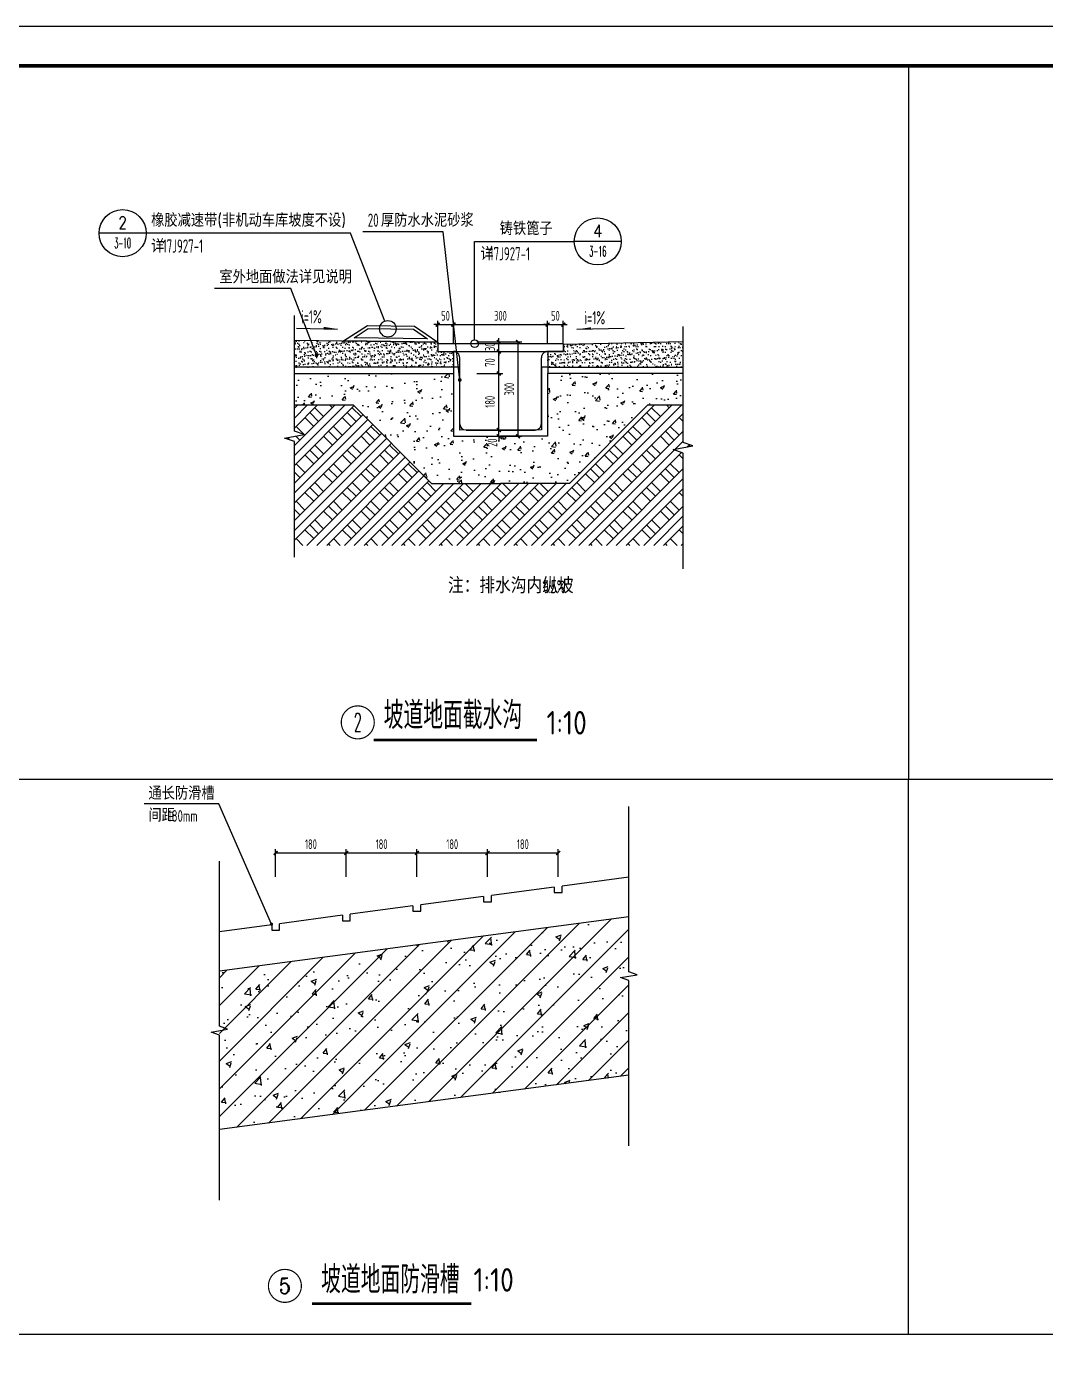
# Paper-space layout '布局1' of a CAD drawing. Extents: x -41982 to 68, y -29634 to 66.
# Drawn here: x -25894 to -12913, y -16892 to 66 of the extents above; entities that cross this region are included whole.
import ezdxf
from ezdxf.enums import TextEntityAlignment as Align

# ---------------------------------------------------------------- set-up
doc = ezdxf.new("R2010")
doc.units = 0
doc.header["$LTSCALE"] = 1000
doc.linetypes.add('__DASH', pattern=[0.35, 0.25, -0.1])
doc.layers.get('0').update_dxf_attribs({"color": 252})
doc.layers.get('Defpoints').update_dxf_attribs({"color": 252})
for name, color, linetype in [('_0', 252, 'Continuous'), ('A-ANNO-DIMS', 252, 'Continuous'), ('A-ANNO-TTLB', 252, 'Continuous'), ('A-Line', 252, 'Continuous'), ('A-STR-CONC-B', 252, 'Continuous'), ('AXIS', 252, 'Continuous'), ('DIM_IDEN', 252, 'Continuous'), ('DIM_LEAD', 252, 'Continuous'), ('DIM_SYMB', 252, 'Continuous'), ('Hatch_Detail', 252, 'Continuous'), ('PUB_TEXT', 252, 'Continuous'), ('WALL', 252, 'Continuous')]:
    doc.layers.add(name, color=color, linetype=linetype)
doc.styles.add('19 图框A1$0$!4#10#$0$Standard', font='gbenor.shx', dxfattribs={"bigfont": 'gbcbig.shx'})
doc.styles.add('_TCH_DIM', font='TSSDENG.shx', dxfattribs={"width": 0.8, "bigfont": 'hztxt.shx'})
doc.styles.add('_TCH_LABEL', font='COMPLEX', dxfattribs={"bigfont": 'GBCBIG'})
doc.styles.add('Standard_T3', font='TSSDENG.shx', dxfattribs={"width": 0.64, "bigfont": 'hztxt.shx'})
doc.styles.add('邻里中心-雨水$0$STANDARD', font='GBENOR', dxfattribs={"bigfont": 'GBCBIG'})
doc.dimstyles.new('_TCH_ARCH-50', dxfattribs={"dimscale": 50, "dimtxt": 2.5, "dimasz": 1, "dimexe": 1, "dimexo": 1, "dimgap": 1, "dimtad": 1, "dimdec": 0, "dimzin": 0, "dimdsep": 46, "dimtxsty": 'Standard_T3', "dimblk": 'ARCHTICK', "dimcen": 0.09, "dimclrt": 7, "dimazin": 2, "dimtfac": 1, "dimtdec": 0, "dimtix": 1, "dimtmove": 2, "dimatfit": 3, "dimfxl": 1, "dimtolj": 1, "dimtzin": 0, "dimarcsym": 0})
pattern_1 = [(37.5, (4606737.084, -2346994.531), (-0.62993358, 19.2682377), [0, -15.2, 0, -17, 0, -16.25]), (7.5, (4606737.084, -2346994.531), (17.69776705, 28.22146065), [0, -8.2, 0, -13.7, 0, -5.25]), (327.5, (4606724.784, -2346994.531), (31.14141862, 0.05659054), [0, -5, 0, -18, 0, -23.5]), (317.5, (4606724.784, -2346994.531), (30.06126605, 8.77675565), [0, -2.5, 0, -11.8, 0, -13.5])]
pattern_2 = [(50, (4606737.08, -2346994.53), (107.5890274, -9.41282), [11.25, -123.75]), (355, (4606737.08, -2346994.53), (-20.8127, 112.82882), [9, -99]), (100.4514, (4606746.05, -2346995.32), (86.776407, 103.415931), [9.561028, -105.171317]), (46.1842, (4606737.08, -2346964.53), (160.086157, -24.827852), [16.875, -185.625]), (96.6356, (4606750.42, -2346966.6), (140.199406, 146.11768), [14.341543, -157.75695]), (351.1842, (4606737.08, -2346964.53), (140.199292, 146.11779), [13.5, -148.5]), (21, (4606752.08, -2346972.03), (89.536058, -60.3928336), [11.25, -123.75]), (326, (4606752.08, -2346972.03), (36.4973, 108.772507), [9, -99]), (71.4514, (4606759.55, -2346977.06), (126.033394, 48.379575), [9.561029, -105.171317]), (37.5, (4606737.084, -2346994.53), (1.8239783, 49.9340781), [0, -97.8, 0, -100.5, 0, -99.375]), (7.5, (4606737.084, -2346994.53), (39.4604306, 59.1617568), [0, -57.3, 0, -95.55, 0, -37.875]), (327.5, (4606703.634, -2346994.53), (80.0733654, -3.3832308), [0, -37.5, 0, -117, 0, -155.25]), (317.5, (4606688.634, -2346994.53), (87.4779254, 15.0157473), [0, -48.75, 0, -77.7, 0, -110.25])]

# ---------------------------------------------------------------- blocks, each defined once
blk = doc.blocks.new('坡道防滑槽')
at = {"layer": 'Hatch_Detail'}
h = blk.add_hatch(dxfattribs=at)
h.set_pattern_fill('钢筋混凝土', color=8, scale=20)
h.set_pattern_definition([(45, (-4238806.92, 1362340.964), (-35.35533906, 35.35533906), []), (50, (-4238806.92, 1362340.96), (143.4520365, -12.550427), [15, -165]), (355, (-4238806.92, 1362340.96), (-27.7502667, 150.4384267), [12, -132]), (100.4514, (-4238794.97, 1362339.92), (115.7018763, 137.8879084), [12.748038, -140.2284224]), (46.1842, (-4238806.92, 1362380.96), (213.44821, -33.103803), [22.5, -247.5]), (96.6356, (-4238789.14, 1362378.2), (186.932541, 194.823574), [19.122058, -210.3426]), (351.1842, (-4238806.92, 1362380.96), (186.932389, 194.82372), [18, -198]), (21, (-4238786.92, 1362370.96), (119.3814104, -80.523778), [15, -165]), (326, (-4238786.92, 1362370.96), (48.6630664, 145.030009), [12, -132]), (71.4514, (-4238776.97, 1362364.25), (168.0445257, 64.5060993), [12.748038, -140.2284224]), (37.5, (-4238806.92, 1362340.964), (2.43197106, 66.57877077), [0, -130.4, 0, -134, 0, -132.5]), (7.5, (-4238806.92, 1362340.964), (52.6139075, 78.8823424), [0, -76.4, 0, -127.4, 0, -50.5]), (327.5, (-4238851.52, 1362340.964), (106.76448723, -4.51097435), [0, -50, 0, -156, 0, -207]), (317.5, (-4238871.52, 1362340.96), (116.6372339, 20.0209965), [0, -65, 0, -103.6, 0, -147])])
h.paths.add_polyline_path([(1043.4, -365.6), (1043.4, 37.9), (0, -100.9), (0, -504.4)])
at = {"layer": 'A-Line'}
for p, q in [((1043.4, 138.8), (873.4, 116.2)), ((853.4, 113.5), (693.4, 92.2)), ((673.4, 89.6), (513.4, 68.3)), ((313.4, 41.7), (153.4, 20.4)), ((493.4, 65.6), (333.4, 44.3)), ((133.4, 17.7), (0, 0))]:
    blk.add_line(p, q, dxfattribs=at)
for points in [[(853.4, 113.5), (853.4, 99.8), (873.4, 99.8), (873.4, 99.8), (873.4, 116.2)], [(493.4, 65.6), (493.4, 52), (513.4, 52), (513.4, 52), (513.4, 68.3)], [(673.4, 89.6), (673.4, 75.9), (693.4, 75.9), (693.4, 75.9), (693.4, 92.2)], [(313.4, 41.7), (313.4, 28), (333.4, 28), (333.4, 28), (333.4, 44.3)], [(133.4, 17.7), (133.4, 4.1), (153.4, 4.1), (153.4, 4.1), (153.4, 20.4)]]:
    blk.add_lwpolyline(points, dxfattribs=at)
at = {"layer": 'DIM_LEAD'}
for p, q in [((-1.3, 325.6), (-191.3, 325.6)), ((132.8, 19.2), (-1.3, 325.6))]:
    blk.add_line(p, q, dxfattribs=at)
at = {"layer": 'DIM_LEAD', "const_width": 4}
blk.add_lwpolyline([(133.6, 17.4, 1), (132, 21, 1)], format="xyb", close=True, dxfattribs=at)
at = {"layer": 'DIM_SYMB'}
for points in [[(1043.4, -545.6), (1043.4, -124.7), (1022.4, -117), (1064.4, -109.6), (1043.4, -102.2), (1043.4, 318.8)], [(0, -684.4), (0, -263.5), (-21, -255.8), (21, -248.4), (0, -241), (0, 180)]]:
    blk.add_lwpolyline(points, dxfattribs=at)
at = {"layer": 'WALL'}
for p, q in [((1043.4, 37.9), (0, -100.9)), ((1043.4, -365.6), (0, -504.4))]:
    blk.add_line(p, q, dxfattribs=at)
at = {"layer": 'PUB_TEXT', "style": '_TCH_DIM'}
for s, p in [('通长防滑槽', (-180.8, 336.1)), ('间距', (-180.8, 280.1))]:
    blk.add_text(s, height=33.76, dxfattribs=at).set_placement(p)
at = {"layer": 'PUB_TEXT', "style": '_TCH_DIM', "width": 0.705882}
blk.add_text('180mm', height=29.75, dxfattribs=at).set_placement((-131.7, 280.1))
blk = doc.blocks.new('ASDDDDDDDDD')
at = {"layer": 'DIM_SYMB'}
for points in [[(4273428.1, -1364694), (4273383.1, -1364693.1), (4273383.2, -1364687.1)], [(4274190.5, -1364695.1), (4274235.5, -1364694.4), (4274235.4, -1364688.4)]]:
    blk.add_hatch(color=256, dxfattribs=at).paths.add_polyline_path(points)
at = {"layer": 'Hatch_Detail'}
h = blk.add_hatch(dxfattribs=at)
h.set_pattern_fill('砂灰土', color=256, scale=5, angle=-9.9925, style=0)
h.set_pattern_definition(pattern_1)
h.paths.add_polyline_path([(4273290.4, -1364729.3), (4273290.4, -1364815.7), (4273657.1, -1364815.7), (4273797.1, -1364815.7), (4273797.1, -1364765.7), (4273747.1, -1364765.7), (4273747.1, -1364735.4)])
h = blk.add_hatch(dxfattribs=at)
h.set_pattern_fill('砂灰土', color=256, scale=5, angle=-9.9925, style=0)
h.set_pattern_definition(pattern_1)
h.paths.add_polyline_path([(4274528.5, -1364815.7), (4274528.5, -1364735.2), (4274147.1, -1364743.3), (4274147.1, -1364765.7), (4274096.4, -1364765.7), (4274096.4, -1364815.7), (4274236.4, -1364815.7)])
h = blk.add_hatch(dxfattribs=at)
h.set_pattern_fill('混凝土', color=256, scale=15, angle=-9.9925, style=0)
h.set_pattern_definition(pattern_2)
h.paths.add_polyline_path([(4273290.4, -1364835.7), (4273290.4, -1364935.7), (4273477.1, -1364935.7), (4273727.1, -1365185.7), (4273946.7, -1365185.7), (4273946.7, -1365035.7), (4273797.1, -1365035.7), (4273797.1, -1364835.7)])
h = blk.add_hatch(dxfattribs=at)
h.set_pattern_fill('混凝土', color=256, scale=15, angle=-9.9925, style=0)
h.set_pattern_definition(pattern_2)
h.paths.add_polyline_path([(4274528.5, -1364935.7), (4274528.5, -1364835.7), (4274096.4, -1364835.7), (4274096.4, -1365035.7), (4273946.7, -1365035.7), (4273946.7, -1365185.7), (4274166.4, -1365185.7), (4274416.4, -1364935.7)])
h = blk.add_hatch(dxfattribs=at)
h.set_pattern_fill('夯实土壤', color=256, scale=15, angle=-9.9925, style=0)
h.set_pattern_definition([(45, (4606754.78, -2346994.53), (-59.6091017, 59.6091017), []), (45, (4606786.28, -2346994.53), (-59.6091017, 59.6091017), []), (45, (4606817.78, -2346994.53), (-59.6091017, 59.6091017), []), (135, (4606754.78, -2346994.53), (-59.6091017, -59.6091017), [39.75, -44.55]), (135, (4606770.53, -2346978.78), (-59.6091017, -59.6091017), [39.75, -44.55]), (135, (4606786.28, -2346963.03), (-59.6091017, -59.6091017), [39.75, -44.55])])
h.paths.add_polyline_path([(4273290.4, -1364935.7), (4273290.4, -1365018.9), (4273321.9, -1365030.1), (4273258.9, -1365041.2), (4273290.4, -1365052.7), (4273290.4, -1365383.2), (4274528.5, -1365383.2), (4274528.5, -1365089), (4274497, -1365077.5), (4274560, -1365066.4), (4274528.5, -1365055.3), (4274528.5, -1364935.7), (4274416.4, -1364935.7), (4274166.4, -1365185.7), (4273727.1, -1365185.7), (4273477.1, -1364935.7)])
at = {"layer": 'A-Line'}
for p, q in [((4273290.4, -1364729.3), (4273747.1, -1364735.4)), ((4273747.1, -1364735.4), (4273747.1, -1364765.7)), ((4273747.1, -1364740.7), (4273747.1, -1364765.7)), ((4274147.1, -1364740.7), (4273747.1, -1364740.7)), ((4274528.5, -1364735.2), (4274147.1, -1364743.3)), ((4274147.1, -1364740.7), (4274147.1, -1364765.7)), ((4274147.1, -1364765.7), (4274147.1, -1364740.7)), ((4273747.1, -1364765.7), (4273797.1, -1364765.7)), ((4273747.1, -1364765.7), (4274147.1, -1364765.7)), ((4273797.1, -1364765.7), (4273797.1, -1364835.7)), ((4273797.1, -1364765.7), (4273797.1, -1364765.7)), ((4273817.1, -1364995.7), (4273817.1, -1364785.7)), ((4274077.1, -1364995.7), (4274077.1, -1364785.7)), ((4274097.1, -1364765.7), (4274097.1, -1364835.7)), ((4274097.1, -1364765.7), (4274097.1, -1364765.7)), ((4274147.1, -1364765.7), (4274097.1, -1364765.7)), ((4273817.1, -1364815.7), (4273657.1, -1364815.7)), ((4273817.1, -1365015.7), (4273817.1, -1364815.7)), ((4274097.1, -1364815.7), (4274077.1, -1364815.7)), ((4274077.1, -1364815.7), (4274077.1, -1365015.4)), ((4274077.1, -1365015.4), (4273817.1, -1365015.7)), ((4273837.1, -1365015.7), (4274057.1, -1365015.7))]:
    blk.add_line(p, q, dxfattribs=at)
at = {"layer": 'A-Line', "linetype": 'ByBlock'}
blk.add_lwpolyline([(4273447.1, -1364731.4), (4273522.7, -1364682.4), (4273672.7, -1364684.4), (4273747.1, -1364735.4), (4273447.1, -1364731.4)], dxfattribs=at)
blk.add_lwpolyline([(4273480.2, -1364721.9), (4273525.6, -1364692.5), (4273669.6, -1364694.4), (4273714.2, -1364725)], close=True, dxfattribs=at)
at = {"layer": 'A-Line'}
for points in [[(4273657.1, -1364815.7), (4273290.4, -1364815.7)], [(4274097.1, -1364815.7), (4274528.5, -1364815.7)]]:
    blk.add_lwpolyline(points, dxfattribs=at)
for centre, major_axis, start_param, end_param in [((4273797.1, -1364785.7), (19.9, -1.9), 0.097433, 1.66823), ((4274097.1, -1364785.7), (14.8, 13.4), 0.835197, 2.405994), ((4273837.1, -1364995.7), (19.7, 3.2), 2.979464, 4.55026), ((4274057.1, -1364995.7), (19.1, 6), 4.410037, 5.980834)]:
    blk.add_ellipse(centre, major_axis=major_axis, ratio=1, start_param=start_param, end_param=end_param, dxfattribs=at)
at = {"layer": 'A-STR-CONC-B'}
for p, q in [((4273290.4, -1364835.7), (4273797.1, -1364835.7)), ((4273797.1, -1364835.7), (4273797.1, -1365035.7)), ((4274528.5, -1364835.7), (4274096.4, -1364835.7)), ((4274096.4, -1364835.7), (4274096.4, -1365035.7)), ((4273290.4, -1364935.7), (4273477.1, -1364935.7)), ((4273477.1, -1364935.7), (4273727.1, -1365185.7)), ((4274416.4, -1364935.7), (4274166.4, -1365185.7)), ((4274416.4, -1364935.7), (4274528.5, -1364935.7)), ((4273797.1, -1365035.7), (4273946.7, -1365035.7)), ((4274096.4, -1365035.7), (4273946.7, -1365035.7)), ((4273727.1, -1365185.7), (4273946.7, -1365185.7)), ((4274166.4, -1365185.7), (4273946.7, -1365185.7))]:
    blk.add_line(p, q, dxfattribs=at)
at = {"layer": 'DIM_IDEN'}
for p, q in [((4272818.2, -1364388.7), (4272668.2, -1364388.7)), ((4273468.9, -1364388.7), (4272818.2, -1364388.7)), ((4273578.4, -1364668.7), (4273468.9, -1364388.7)), ((4273864.5, -1364415), (4274181.7, -1364415)), ((4273864.5, -1364728.6), (4273864.5, -1364415)), ((4274331.7, -1364415), (4274181.7, -1364415))]:
    blk.add_line(p, q, dxfattribs=at)
for centre, radius in [((4272743.2, -1364388.7), 75), ((4274256.7, -1364415), 75), ((4273588.1, -1364693.3), 26.4), ((4273864.5, -1364740.7), 12.2)]:
    blk.add_circle(centre, radius, dxfattribs=at)
at = {"layer": 'DIM_LEAD'}
for p, q in [((4273764.3, -1364384.1), (4273508.4, -1364384.1)), ((4273817.1, -1364856.5), (4273764.3, -1364384.1)), ((4273279.1, -1364564.6), (4273035.5, -1364564.6)), ((4273360.7, -1364777.6), (4273279.1, -1364564.6))]:
    blk.add_line(p, q, dxfattribs=at)
at = {"layer": 'DIM_LEAD', "const_width": 6}
for points in [[(4273361.7, -1364780.4, 1), (4273359.6, -1364774.8, 1)], [(4273817.4, -1364859.5, 1), (4273816.7, -1364853.5, 1)]]:
    blk.add_lwpolyline(points, format="xyb", close=True, dxfattribs=at)
at = {"layer": 'DIM_SYMB'}
for points in [[(4273290.4, -1365420.6), (4273290.4, -1365052.7), (4273258.9, -1365041.2), (4273321.9, -1365030.1), (4273290.4, -1365018.9), (4273290.4, -1364651)], [(4273296.7, -1364691.5), (4273428.1, -1364694)], [(4274340.7, -1364692.6), (4274190.5, -1364695.1)], [(4274528.5, -1365457.8), (4274528.5, -1365089), (4274497, -1365077.5), (4274560, -1365066.4), (4274528.5, -1365055.3), (4274528.5, -1364686.4)]]:
    blk.add_lwpolyline(points, dxfattribs=at)
at = {"layer": 'PUB_TEXT', "style": '_TCH_DIM'}
for s, height, p in [('橡胶减速带(非机动车库坡度不设)', 42.199, (4272833.9, -1364368.5)), ('厚防水水泥砂浆', 42.2, (4273566, -1364368.3)), ('铸铁篦子', 42.2, (4273944.3, -1364394.8)), ('详', 42.2, (4272833.9, -1364450.8)), ('详', 42.2, (4273883, -1364475.4)), ('室外地面做法详见说明', 42.2, (4273051.3, -1364548.9)), ('注：排水沟内纵坡', 50, (4273779.6, -1365536))]:
    blk.add_text(s, height=height, dxfattribs=at).set_placement(p)
at = {"layer": 'PUB_TEXT', "style": '19 图框A1$0$!4#10#$0$Standard', "width": 0.7}
for s, p in [('20', (4273524.1, -1364368.3)), ('17J927-1', (4272870.8, -1364450.8)), ('17J927-1', (4273912.2, -1364475.4)), ('i=1%', (4273311.7, -1364676)), ('i=1%', (4274214.4, -1364679)), ('0.5%', (4274082.9, -1365536))]:
    blk.add_text(s, height=42.2, dxfattribs=at).set_placement(p)
at = {"layer": 'PUB_TEXT', "style": '_TCH_LABEL'}
for s, height, p, p2 in [('2', 39.2, (4272730.1, -1364374.8), (4272756.2, -1364374.8)), ('4', 38.7, (4274242, -1364401.1), (4274271.4, -1364401.1))]:
    blk.add_text(s, height=height, dxfattribs=at).set_placement(p, p2, align=Align.FIT)
for s, height, width, p, p2 in [('3-10', 33.29, 0.445946, (4272717, -1364436.8), (4272769.4, -1364436.8)), ('3-16', 32.61, 0.472973, (4274229.5, -1364462.6), (4274283.9, -1364462.6))]:
    blk.add_text(s, height=height, dxfattribs=dict(at, width=width)).set_placement(p, p2, align=Align.FIT)
blk = doc.blocks.new('_ArchTick')
at = {"color": 0, "linetype": 'ByBlock', "const_width": 0.4}
blk.add_lwpolyline([(-0.5, -0.5), (0.5, 0.5)], dxfattribs=at)
blk = doc.blocks.new('*D211')
at = {"layer": 'A-ANNO-DIMS', "color": 0, "lineweight": -2}
for p, q in [((22105, 24559), (22105, 24609)), ((21823, 24559), (22155, 24559)), ((21823, 24479), (22155, 24479)), ((22105, 24479), (22105, 24559)), ((22105, 24479), (22105, 24429))]:
    blk.add_line(p, q, dxfattribs=at)
at = {"layer": 'Defpoints', "color": 0}
for p in [(21773, 24559), (21773, 24479), (22105, 24559)]:
    blk.add_point(p, dxfattribs=at)
at = {"layer": 'A-ANNO-DIMS', "color": 0, "lineweight": -2, "xscale": 50, "yscale": 50, "zscale": 50}
for p, rotation in [((22105, 24559), 270), ((22105, 24479), 90)]:
    blk.add_blockref('_ArchTick', p, dxfattribs=dict(at, rotation=rotation))
at = {"layer": 'A-ANNO-DIMS', "color": 7, "insert": (22022, 24398), "char_height": 125, "attachment_point": 5, "rotation": 90, "style": 'Standard_T3'}
blk.add_mtext('\\A1;20', dxfattribs=at)
blk = doc.blocks.new('*D212')
at = {"layer": 'A-ANNO-DIMS', "color": 0, "lineweight": -2}
for p, q in [((21823, 25279), (22155, 25279)), ((22105, 24559), (22105, 25279)), ((21823, 24559), (22155, 24559))]:
    blk.add_line(p, q, dxfattribs=at)
at = {"layer": 'Defpoints', "color": 0}
for p in [(21773, 25279), (22105, 25279), (21773, 24559)]:
    blk.add_point(p, dxfattribs=at)
at = {"layer": 'A-ANNO-DIMS', "color": 0, "lineweight": -2, "xscale": 50, "yscale": 50, "zscale": 50}
for p, rotation in [((22105, 25279), 90), ((22105, 24559), 270)]:
    blk.add_blockref('_ArchTick', p, dxfattribs=dict(at, rotation=rotation))
at = {"layer": 'A-ANNO-DIMS', "color": 7, "insert": (21992, 24919), "char_height": 125, "attachment_point": 5, "rotation": 90, "style": 'Standard_T3'}
blk.add_mtext('\\A1;180', dxfattribs=at)
blk = doc.blocks.new('*D213')
at = {"layer": 'A-ANNO-DIMS', "color": 0, "lineweight": -2}
for p, q in [((21823, 25559), (22155, 25559)), ((22105, 25279), (22105, 25559)), ((21823, 25279), (22155, 25279))]:
    blk.add_line(p, q, dxfattribs=at)
at = {"layer": 'Defpoints', "color": 0}
for p in [(21773, 25559), (22105, 25559), (21773, 25279)]:
    blk.add_point(p, dxfattribs=at)
at = {"layer": 'A-ANNO-DIMS', "color": 0, "lineweight": -2, "xscale": 50, "yscale": 50, "zscale": 50}
for p, rotation in [((22105, 25559), 90), ((22105, 25279), 270)]:
    blk.add_blockref('_ArchTick', p, dxfattribs=dict(at, rotation=rotation))
at = {"layer": 'A-ANNO-DIMS', "color": 7, "insert": (21992, 25419), "char_height": 125, "attachment_point": 5, "rotation": 90, "style": 'Standard_T3'}
blk.add_mtext('\\A1;70', dxfattribs=at)
blk = doc.blocks.new('*D214')
at = {"layer": 'A-ANNO-DIMS', "color": 0, "lineweight": -2}
for p, q in [((21823, 25681), (22155, 25681)), ((22105, 25681), (22105, 25731)), ((22105, 25559), (22105, 25681)), ((21823, 25559), (22155, 25559)), ((22105, 25559), (22105, 25509))]:
    blk.add_line(p, q, dxfattribs=at)
at = {"layer": 'Defpoints', "color": 0}
for p in [(21773, 25681), (22105, 25681), (21773, 25559)]:
    blk.add_point(p, dxfattribs=at)
at = {"layer": 'A-ANNO-DIMS', "color": 0, "lineweight": -2, "xscale": 50, "yscale": 50, "zscale": 50}
for p, rotation in [((22105, 25681), 270), ((22105, 25559), 90)]:
    blk.add_blockref('_ArchTick', p, dxfattribs=dict(at, rotation=rotation))
at = {"layer": 'A-ANNO-DIMS', "color": 7, "insert": (21992, 25620), "char_height": 125, "attachment_point": 5, "rotation": 90, "style": 'Standard_T3'}
blk.add_mtext('\\A1;30', dxfattribs=at)
blk = doc.blocks.new('*D215')
at = {"layer": 'A-ANNO-DIMS', "color": 0, "lineweight": -2}
for p, q in [((22008, 25681), (22400, 25681)), ((22350, 24479), (22350, 25681)), ((22008, 24479), (22400, 24479))]:
    blk.add_line(p, q, dxfattribs=at)
at = {"layer": 'Defpoints', "color": 0}
for p in [(21958, 25681), (22350, 25681), (21958, 24479)]:
    blk.add_point(p, dxfattribs=at)
at = {"layer": 'A-ANNO-DIMS', "color": 0, "lineweight": -2, "xscale": 50, "yscale": 50, "zscale": 50}
for p, rotation in [((22350, 25681), 90), ((22350, 24479), 270)]:
    blk.add_blockref('_ArchTick', p, dxfattribs=dict(at, rotation=rotation))
at = {"layer": 'A-ANNO-DIMS', "color": 7, "insert": (22238, 25080), "char_height": 125, "attachment_point": 5, "rotation": 90, "style": 'Standard_T3'}
blk.add_mtext('\\A1;300', dxfattribs=at)
blk = doc.blocks.new('*D216')
at = {"layer": 'A-ANNO-DIMS', "color": 0, "lineweight": -2}
for p, q in [((21326, 25656), (21326, 25952)), ((21526, 25656), (21526, 25952)), ((21326, 25902), (21276, 25902)), ((21326, 25902), (21526, 25902)), ((21526, 25902), (21576, 25902))]:
    blk.add_line(p, q, dxfattribs=at)
at = {"layer": 'Defpoints', "color": 0}
for p in [(21526, 25902), (21326, 25606), (21526, 25606)]:
    blk.add_point(p, dxfattribs=at)
at = {"layer": 'A-ANNO-DIMS', "color": 0, "lineweight": -2, "xscale": 50, "yscale": 50, "zscale": 50}
blk.add_blockref('_ArchTick', (21326, 25902), dxfattribs=at)
at = {"layer": 'A-ANNO-DIMS', "color": 0, "lineweight": -2, "xscale": 50, "yscale": 50, "zscale": 50, "rotation": 180}
blk.add_blockref('_ArchTick', (21526, 25902), dxfattribs=at)
at = {"layer": 'A-ANNO-DIMS', "color": 7, "insert": (21426, 26015), "char_height": 125, "attachment_point": 5, "style": 'Standard_T3'}
blk.add_mtext('\\A1;50', dxfattribs=at)
blk = doc.blocks.new('*D217')
at = {"layer": 'A-ANNO-DIMS', "color": 0, "lineweight": -2}
for p, q in [((21526, 25656), (21526, 25952)), ((22726, 25656), (22726, 25952)), ((21526, 25902), (22726, 25902))]:
    blk.add_line(p, q, dxfattribs=at)
at = {"layer": 'Defpoints', "color": 0}
for p in [(22726, 25902), (21526, 25606), (22726, 25606)]:
    blk.add_point(p, dxfattribs=at)
at = {"layer": 'A-ANNO-DIMS', "color": 0, "lineweight": -2, "xscale": 50, "yscale": 50, "zscale": 50, "rotation": 180}
blk.add_blockref('_ArchTick', (21526, 25902), dxfattribs=at)
at = {"layer": 'A-ANNO-DIMS', "color": 0, "lineweight": -2, "xscale": 50, "yscale": 50, "zscale": 50}
blk.add_blockref('_ArchTick', (22726, 25902), dxfattribs=at)
at = {"layer": 'A-ANNO-DIMS', "color": 7, "insert": (22126, 26015), "char_height": 125, "attachment_point": 5, "style": 'Standard_T3'}
blk.add_mtext('\\A1;300', dxfattribs=at)
blk = doc.blocks.new('*D218')
at = {"layer": 'A-ANNO-DIMS', "color": 0, "lineweight": -2}
for p, q in [((22726, 25656), (22726, 25952)), ((22926, 25656), (22926, 25952)), ((22726, 25902), (22676, 25902)), ((22726, 25902), (22926, 25902)), ((22926, 25902), (22976, 25902))]:
    blk.add_line(p, q, dxfattribs=at)
at = {"layer": 'Defpoints', "color": 0}
for p in [(22926, 25902), (22726, 25606), (22926, 25606)]:
    blk.add_point(p, dxfattribs=at)
at = {"layer": 'A-ANNO-DIMS', "color": 0, "lineweight": -2, "xscale": 50, "yscale": 50, "zscale": 50}
blk.add_blockref('_ArchTick', (22726, 25902), dxfattribs=at)
at = {"layer": 'A-ANNO-DIMS', "color": 0, "lineweight": -2, "xscale": 50, "yscale": 50, "zscale": 50, "rotation": 180}
blk.add_blockref('_ArchTick', (22926, 25902), dxfattribs=at)
at = {"layer": 'A-ANNO-DIMS', "color": 7, "insert": (22826, 26015), "char_height": 125, "attachment_point": 5, "style": 'Standard_T3'}
blk.add_mtext('\\A1;50', dxfattribs=at)
blk = doc.blocks.new('*D219')
at = {"layer": 'A-ANNO-DIMS', "color": 0, "lineweight": -2}
for p, q in [((19261, 18867), (19261, 19220)), ((19261, 19170), (20161, 19170)), ((20161, 18867), (20161, 19220))]:
    blk.add_line(p, q, dxfattribs=at)
at = {"layer": 'Defpoints', "color": 0}
for p in [(20161, 19170), (19261, 18817), (20161, 18817)]:
    blk.add_point(p, dxfattribs=at)
at = {"layer": 'A-ANNO-DIMS', "color": 0, "lineweight": -2, "xscale": 50, "yscale": 50, "zscale": 50, "rotation": 180}
blk.add_blockref('_ArchTick', (19261, 19170), dxfattribs=at)
at = {"layer": 'A-ANNO-DIMS', "color": 0, "lineweight": -2, "xscale": 50, "yscale": 50, "zscale": 50}
blk.add_blockref('_ArchTick', (20161, 19170), dxfattribs=at)
at = {"layer": 'A-ANNO-DIMS', "color": 7, "insert": (19711, 19282), "char_height": 125, "attachment_point": 5, "style": 'Standard_T3'}
blk.add_mtext('\\A1;180', dxfattribs=at)
blk = doc.blocks.new('*D220')
at = {"layer": 'A-ANNO-DIMS', "color": 0, "lineweight": -2}
for p, q in [((20161, 18867), (20161, 19220)), ((20161, 19170), (21061, 19170)), ((21061, 18867), (21061, 19220))]:
    blk.add_line(p, q, dxfattribs=at)
at = {"layer": 'Defpoints', "color": 0}
for p in [(21061, 19170), (20161, 18817), (21061, 18817)]:
    blk.add_point(p, dxfattribs=at)
at = {"layer": 'A-ANNO-DIMS', "color": 0, "lineweight": -2, "xscale": 50, "yscale": 50, "zscale": 50, "rotation": 180}
blk.add_blockref('_ArchTick', (20161, 19170), dxfattribs=at)
at = {"layer": 'A-ANNO-DIMS', "color": 0, "lineweight": -2, "xscale": 50, "yscale": 50, "zscale": 50}
blk.add_blockref('_ArchTick', (21061, 19170), dxfattribs=at)
at = {"layer": 'A-ANNO-DIMS', "color": 7, "insert": (20611, 19282), "char_height": 125, "attachment_point": 5, "style": 'Standard_T3'}
blk.add_mtext('\\A1;180', dxfattribs=at)
blk = doc.blocks.new('*D221')
at = {"layer": 'A-ANNO-DIMS', "color": 0, "lineweight": -2}
for p, q in [((21061, 18867), (21061, 19220)), ((21061, 19170), (21961, 19170)), ((21961, 18867), (21961, 19220))]:
    blk.add_line(p, q, dxfattribs=at)
at = {"layer": 'Defpoints', "color": 0}
for p in [(21961, 19170), (21061, 18817), (21961, 18817)]:
    blk.add_point(p, dxfattribs=at)
at = {"layer": 'A-ANNO-DIMS', "color": 0, "lineweight": -2, "xscale": 50, "yscale": 50, "zscale": 50, "rotation": 180}
blk.add_blockref('_ArchTick', (21061, 19170), dxfattribs=at)
at = {"layer": 'A-ANNO-DIMS', "color": 0, "lineweight": -2, "xscale": 50, "yscale": 50, "zscale": 50}
blk.add_blockref('_ArchTick', (21961, 19170), dxfattribs=at)
at = {"layer": 'A-ANNO-DIMS', "color": 7, "insert": (21511, 19282), "char_height": 125, "attachment_point": 5, "style": 'Standard_T3'}
blk.add_mtext('\\A1;180', dxfattribs=at)
blk = doc.blocks.new('*D222')
at = {"layer": 'A-ANNO-DIMS', "color": 0, "lineweight": -2}
for p, q in [((21961, 18867), (21961, 19220)), ((21961, 19170), (22861, 19170)), ((22861, 18867), (22861, 19220))]:
    blk.add_line(p, q, dxfattribs=at)
at = {"layer": 'Defpoints', "color": 0}
for p in [(22861, 19170), (21961, 18817), (22861, 18817)]:
    blk.add_point(p, dxfattribs=at)
at = {"layer": 'A-ANNO-DIMS', "color": 0, "lineweight": -2, "xscale": 50, "yscale": 50, "zscale": 50, "rotation": 180}
blk.add_blockref('_ArchTick', (21961, 19170), dxfattribs=at)
at = {"layer": 'A-ANNO-DIMS', "color": 0, "lineweight": -2, "xscale": 50, "yscale": 50, "zscale": 50}
blk.add_blockref('_ArchTick', (22861, 19170), dxfattribs=at)
at = {"layer": 'A-ANNO-DIMS', "color": 7, "insert": (22411, 19282), "char_height": 125, "attachment_point": 5, "style": 'Standard_T3'}
blk.add_mtext('\\A1;180', dxfattribs=at)
blk = doc.blocks.new('XT')
at = {"linetype": '__DASH', "ltscale": 50}
for points in [[(27323.3, 29200), (27323.3, 20104.4), (15050.4, 20104.4)], [(38300, 29200), (38300, 20104.4), (27323.3, 20104.4)], [(27323.3, 13039.4), (27323.3, 20104.4)]]:
    blk.add_lwpolyline(points, dxfattribs=at)
at = {"ltscale": 50}
blk.add_lwpolyline([(1250, 13039.4), (38300, 13039.4)], dxfattribs=at)
at = {"layer": 'AXIS', "color": 1, "const_width": 15}
blk.add_lwpolyline([(20517.6, 20834, 1), (20097.6, 20834, 1)], format="xyb", close=True, dxfattribs=at)
at = {"layer": 'DIM_IDEN', "const_width": 15}
blk.add_lwpolyline([(19589, 13653.2, 1), (19169, 13653.2, 1)], format="xyb", close=True, dxfattribs=at)
at = {"layer": 'DIM_SYMB', "const_width": 35}
for points in [[(20508.8, 20609.8), (22592.9, 20609.8)], [(19725.9, 13426.1), (21752.9, 13426.1)]]:
    blk.add_lwpolyline(points, dxfattribs=at)
for name, p, xscale, yscale, zscale in [('ASDDDDDDDDD', (-17073661.2, 5484622.3), 4, 4, 4), ('坡道防滑槽', (18543.9, 18166.6), 5, 5, 5)]:
    blk.add_blockref(name, p, dxfattribs=dict(xscale=xscale, yscale=yscale, zscale=zscale))
at = {"layer": 'PUB_TEXT'}
for s, height, style, p in [('坡道地面截水沟', 350, '19 图框A1$0$!4#10#$0$Standard', (20638.1, 20748.3)), ('1:10', 300, '邻里中心-雨水$0$STANDARD', (22711.8, 20678.7)), ('坡道地面防滑槽', 350, '19 图框A1$0$!4#10#$0$Standard', (19840.6, 13557.4)), ('1:10', 300, '邻里中心-雨水$0$STANDARD', (21781.8, 13579.6))]:
    blk.add_text(s, height=height, dxfattribs=dict(at, style=style)).set_placement(p)
at = {"layer": 'PUB_TEXT', "color": 1, "style": '_TCH_LABEL', "width": 0.642857}
blk.add_text('2', height=231.6, dxfattribs=at).set_placement((20258, 20718.2), (20357.2, 20718.2), align=Align.FIT)
at = {"layer": 'PUB_TEXT', "style": '_TCH_LABEL', "width": 1.142857}
blk.add_text('5', height=200.4, dxfattribs=at).set_placement((19302.6, 13553), (19455.4, 13553), align=Align.FIT)
at = {"layer": 'A-ANNO-DIMS'}
for p1, p2, distance, text, picture, middle in [((21325.6, 25606.5), (21525.6, 25606.5), 295.9, '50', '*D216', (21425.6, 26014.9)), ((21525.6, 25606.5), (22725.6, 25606.5), 295.9, '300', '*D217', (22125.6, 26014.9)), ((22725.6, 25606.5), (22925.6, 25606.5), 295.9, '50', '*D218', (22825.6, 26014.9)), ((21773.4, 25559.3), (21773.4, 25680.5), -331.6, '30', '*D214', (21992.5, 25619.9)), ((21957.9, 24479.3), (21957.9, 25680.5), -392.3, '300', '*D215', (22237.7, 25079.9)), ((21773.4, 25279.3), (21773.4, 25559.3), -331.6, '70', '*D213', (21992.5, 25419.3)), ((21773.4, 24559.3), (21773.4, 25279.3), -331.6, '180', '*D212', (21992.5, 24919.3)), ((19261.1, 18817.5), (20161.1, 18817.5), 352.2, '180', '*D219', (19711.1, 19282.2)), ((20161.1, 18817.5), (21061.1, 18817.5), 352.2, '180', '*D220', (20611.1, 19282.2)), ((21061.1, 18817.5), (21961.1, 18817.5), 352.2, '180', '*D221', (21511.1, 19282.2)), ((21961.1, 18817.5), (22861.1, 18817.5), 352.2, '180', '*D222', (22411.1, 19282.2))]:
    dim = blk.add_aligned_dim(p1=p1, p2=p2, distance=distance, text=text, dimstyle='_TCH_ARCH-50', dxfattribs=at)
    dim.commit()
    dim.dimension.update_dxf_attribs({"geometry": picture, "text_midpoint": middle})
dim = blk.add_linear_dim(base=(22105, 24559.3), p1=(21773.4, 24479.3), p2=(21773.4, 24559.3), angle=90, text='20', dimstyle='_TCH_ARCH-50', dxfattribs=at)
dim.commit()
dim.dimension.update_dxf_attribs({"geometry": '*D211', "text_midpoint": (22022.5, 24398.3), "dimtype": 161})

psp = doc.layouts.new('布局1')

# ---------------------------------------------------------------- linework, layer by layer
at = {"layer": 'A-ANNO-TTLB'}
psp.add_lwpolyline([(-41982, -29634), (68, -29634), (68, 66), (-41982, 66)], close=True, dxfattribs=at)
at = {"layer": 'A-ANNO-TTLB', "const_width": 50}
psp.add_lwpolyline([(-40732, -29134), (-432, -29134), (-432, -434), (-40732, -434)], close=True, dxfattribs=at)

# ---------------------------------------------------------------- block references
at = {"layer": '_0'}
psp.add_blockref('XT', (-41982, -29634), dxfattribs=at)

doc.saveas('drawing.dxf')
